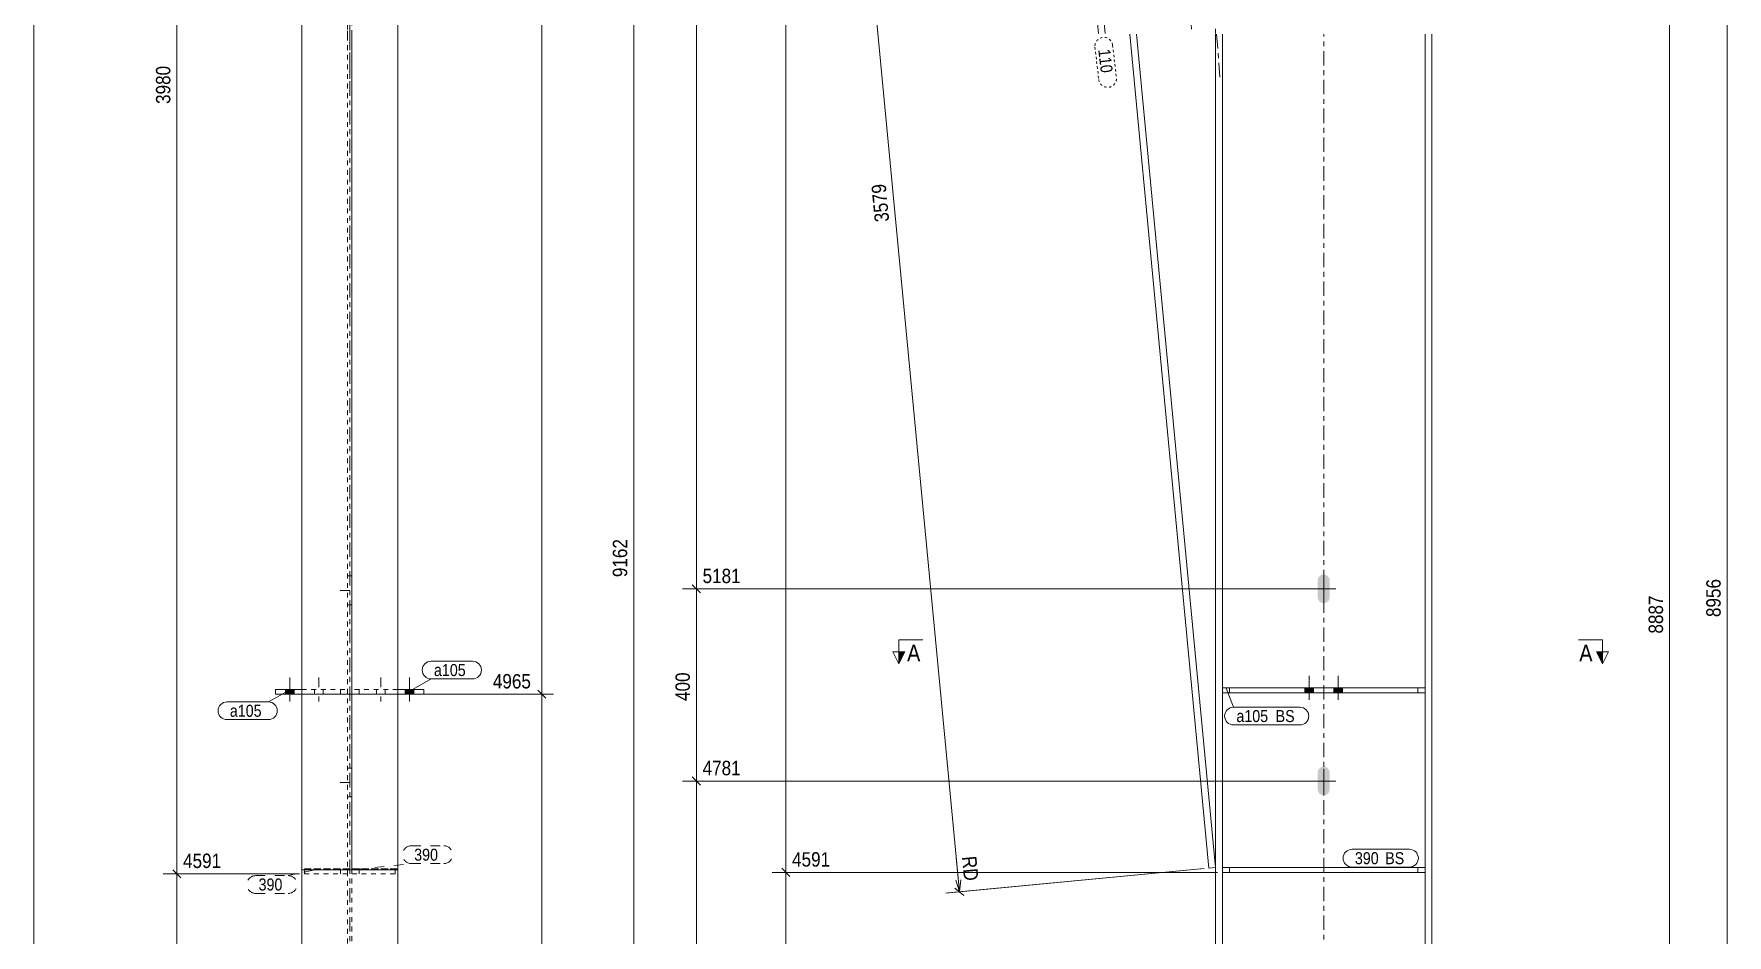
# Model space of a CAD drawing. Header units: millimetres. Extents: x 2 to 579, y 1 to 825.
# Drawn here: x 5 to 357.6, y 309 to 496.6 of the extents above; entities that cross this region are included whole.
import ezdxf

# ---------------------------------------------------------------- set-up
doc = ezdxf.new("R2010")
doc.units = ezdxf.units.MM
for name, pattern in [('XKITLINE00', [0]), ('XKITLINE01', [4, 1, -1, 1, -1]), ('XKITLINE02', [4, 2, -2]), ('XKITLINE03', [6, 3, -1, 1, -1]), ('XKITLINE04', [3, 0.5, -0.5, 0.5, -0.5, 0.5, -0.5])]:
    doc.linetypes.add(name, pattern=pattern)
for name, color, linetype, lineweight in [('Bolt', 3, 'Continuous', 0), ('Dimensions', 7, 'Continuous', 0), ('DrawingSheet', 5, 'Continuous', 0), ('Part', 2, 'Continuous', 0), ('PartMark', 7, 'Continuous', 0), ('Section', 6, 'Continuous', 0)]:
    doc.layers.add(name, color=color, linetype=linetype, lineweight=lineweight)
doc.styles.add('ARIAL', font='ARIAL.TTF')

# ---------------------------------------------------------------- blocks, each defined once
blk = doc.blocks.new('*A5')
at = {"layer": 'Bolt'}
for points in [[(274.05, 378.19), (273.57, 378.09), (273.09, 378.19), (272.68, 378.46), (272.41, 378.86), (272.32, 379.34), (272.32, 382.84), (272.41, 383.32), (272.68, 383.72), (273.09, 384), (273.57, 384.09), (274.05, 384), (274.45, 383.72), (274.72, 383.32), (274.82, 382.84), (274.82, 379.34), (274.72, 378.86), (274.45, 378.46)], [(274.05, 338.19), (273.57, 338.09), (273.09, 338.19), (272.68, 338.46), (272.41, 338.86), (272.32, 339.34), (272.32, 342.84), (272.41, 343.32), (272.68, 343.72), (273.09, 344), (273.57, 344.09), (274.05, 344), (274.45, 343.72), (274.72, 343.32), (274.82, 342.84), (274.82, 339.34), (274.72, 338.86), (274.45, 338.46)]]:
    blk.add_hatch(color=3, dxfattribs=at).paths.add_polyline_path(points, flags=17)
at = {"layer": 'Bolt', "color": 3, "linetype": 'XKITLINE00', "lineweight": 0}
for p, q in [((276.07, 381.09), (271.07, 381.09)), ((273.57, 383.59), (273.57, 378.59)), ((273.57, 343.59), (273.57, 338.59)), ((276.07, 341.09), (271.07, 341.09))]:
    blk.add_line(p, q, dxfattribs=at)
blk = doc.blocks.new('*A9')
at = {"layer": 'Bolt'}
for points in [[(269.67, 359.47), (269.67, 360.47), (271.47, 360.47), (271.47, 359.47)], [(269.67, 359.47), (269.67, 360.47), (271.47, 360.47), (271.47, 359.47)], [(275.67, 359.47), (275.67, 360.47), (277.47, 360.47), (277.47, 359.47)], [(275.67, 359.47), (275.67, 360.47), (277.47, 360.47), (277.47, 359.47)]]:
    blk.add_hatch(color=3, dxfattribs=at).paths.add_polyline_path(points, flags=17)
at = {"layer": 'Bolt', "color": 3, "linetype": 'XKITLINE00', "lineweight": 0}
for p, q in [((269.67, 360.47), (269.67, 359.47)), ((269.67, 360.47), (269.67, 359.47)), ((270.57, 362.97), (270.57, 357.97)), ((270.57, 362.97), (270.57, 357.97)), ((271.47, 360.47), (271.47, 359.47)), ((271.47, 360.47), (271.47, 359.47)), ((275.67, 360.47), (275.67, 359.47)), ((275.67, 360.47), (275.67, 359.47)), ((276.57, 362.97), (276.57, 357.97)), ((276.57, 362.97), (276.57, 357.97)), ((277.47, 360.47), (277.47, 359.47)), ((277.47, 360.47), (277.47, 359.47))]:
    blk.add_line(p, q, dxfattribs=at)
blk = doc.blocks.new('*A10')
at = {"layer": 'Bolt', "color": 3, "linetype": 'XKITLINE02', "lineweight": 0}
for p, q in [((269.67, 360.47), (269.67, 359.47)), ((269.67, 360.47), (269.67, 359.47)), ((270.57, 362.97), (270.57, 357.97)), ((270.57, 362.97), (270.57, 357.97)), ((271.47, 360.47), (271.47, 359.47)), ((271.47, 360.47), (271.47, 359.47)), ((275.67, 360.47), (275.67, 359.47)), ((275.67, 360.47), (275.67, 359.47)), ((276.57, 362.97), (276.57, 357.97)), ((276.57, 362.97), (276.57, 357.97)), ((277.47, 360.47), (277.47, 359.47)), ((277.47, 360.47), (277.47, 359.47))]:
    blk.add_line(p, q, dxfattribs=at)
blk = doc.blocks.new('*A13')
at = {"layer": 'Part', "color": 2, "linetype": 'XKITLINE00', "lineweight": 0}
for p, q in [((251.07, 496.59), (251.07, 208.07)), ((252.47, 496.59), (252.47, 360.47)), ((294.67, 496.59), (294.67, 360.47)), ((296.07, 208.07), (296.07, 496.59)), ((252.47, 359.47), (252.47, 208.07)), ((294.67, 359.47), (294.67, 208.07))]:
    blk.add_line(p, q, dxfattribs=at)
at = {"layer": 'Part', "color": 7, "linetype": 'XKITLINE03', "lineweight": 0}
blk.add_line((273.57, 208.07), (273.57, 496.59), dxfattribs=at)
at = {"layer": 'Part', "color": 7, "linetype": 'XKITLINE01', "lineweight": 0}
for p, q in [((252.47, 360.47), (252.47, 359.47)), ((294.67, 360.47), (294.67, 359.47))]:
    blk.add_line(p, q, dxfattribs=at)
blk = doc.blocks.new('*A18')
at = {"layer": 'Part', "color": 2, "linetype": 'XKITLINE00', "lineweight": 0}
for p, q in [((252.47, 360.47), (294.67, 360.47)), ((252.47, 360.47), (252.47, 359.47)), ((294.67, 359.47), (294.67, 360.47)), ((252.47, 359.47), (294.67, 359.47))]:
    blk.add_line(p, q, dxfattribs=at)
at = {"layer": 'Part', "color": 7, "linetype": 'XKITLINE01', "lineweight": 0}
for p, q in [((253.97, 359.47), (253.97, 360.47)), ((293.17, 359.47), (293.17, 360.47))]:
    blk.add_line(p, q, dxfattribs=at)
blk = doc.blocks.new('*A19')
at = {"layer": 'Part', "color": 7, "linetype": 'XKITLINE01', "lineweight": 0}
for p, q in [((294.67, 360.47), (252.47, 360.47)), ((252.47, 359.47), (252.47, 360.47)), ((253.97, 360.47), (253.97, 359.47)), ((293.17, 359.47), (293.17, 360.47)), ((294.67, 360.47), (294.67, 359.47)), ((294.67, 359.47), (252.47, 359.47))]:
    blk.add_line(p, q, dxfattribs=at)
blk = doc.blocks.new('*A21')
at = {"layer": 'Part', "color": 7, "linetype": 'XKITLINE01', "lineweight": 0}
for p, q in [((214.42, 625.62), (249.91, 653.6)), ((249.91, 653.6), (251.07, 653.04)), ((251.07, 496.69), (251.07, 653.04)), ((251.07, 496.69), (251.07, 653.04)), ((251.07, 653.04), (251.07, 653.04)), ((251.07, 323.07), (251.07, 496.59)), ((251.07, 323.07), (251.07, 496.59))]:
    blk.add_line(p, q, dxfattribs=at)
at = {"layer": 'Part', "color": 2, "linetype": 'XKITLINE00', "lineweight": 0}
for p, q in [((251.07, 653.04), (249.91, 653.6)), ((226.66, 496.69), (214.42, 625.62)), ((215.73, 626.65), (228.07, 496.69)), ((249.67, 322.94), (233.18, 496.59)), ((234.59, 496.59), (251.07, 323.07)), ((251.07, 323.07), (249.67, 322.94))]:
    blk.add_line(p, q, dxfattribs=at)
at = {"layer": 'Part', "color": 7, "linetype": 'XKITLINE03', "lineweight": 0}
for p, q in [((234.5, 652.16), (246.13, 496.69)), ((251.27, 496.59), (252.01, 486.71))]:
    blk.add_line(p, q, dxfattribs=at)
blk = doc.blocks.new('*A22')
at = {"layer": 'Part', "color": 2, "linetype": 'XKITLINE00', "lineweight": 0}
for p, q in [((252.47, 323.07), (294.67, 323.07)), ((252.47, 322.07), (294.67, 322.07))]:
    blk.add_line(p, q, dxfattribs=at)
at = {"layer": 'Part', "color": 7, "linetype": 'XKITLINE01', "lineweight": 0}
for p, q in [((252.47, 323.07), (252.47, 322.07)), ((253.97, 322.07), (253.97, 323.07)), ((293.17, 323.07), (293.17, 322.07)), ((294.67, 322.07), (294.67, 323.07))]:
    blk.add_line(p, q, dxfattribs=at)
blk = doc.blocks.new('*A23')
at = {"layer": 'Part', "color": 7, "linetype": 'XKITLINE01', "lineweight": 0}
for p, q in [((294.67, 323.07), (252.47, 323.07)), ((252.47, 323.07), (252.47, 322.07)), ((252.47, 322.07), (294.67, 322.07)), ((253.97, 322.07), (253.97, 323.07)), ((293.17, 322.07), (293.17, 323.07)), ((294.67, 322.07), (294.67, 323.07))]:
    blk.add_line(p, q, dxfattribs=at)
blk = doc.blocks.new('*A26')
at = {"layer": 'Bolt', "color": 3, "linetype": 'XKITLINE02', "lineweight": 0}
for p, q in [((68.77, 380.78), (72.77, 380.78)), ((70.32, 383.78), (71.22, 383.78)), ((70.32, 377.78), (71.22, 377.78)), ((70.32, 343.78), (71.22, 343.78)), ((68.77, 340.78), (72.77, 340.78)), ((70.32, 337.78), (71.22, 337.78))]:
    blk.add_line(p, q, dxfattribs=at)
blk = doc.blocks.new('*A30')
at = {"layer": 'Bolt'}
blk.add_hatch(color=3, dxfattribs=at).paths.add_polyline_path([(84.12, 360.16), (84.12, 359.16), (82.32, 359.16), (82.32, 360.16)], flags=17)
blk.add_hatch(color=3, dxfattribs=at).paths.add_polyline_path([(84.12, 360.16), (84.12, 359.16), (82.32, 359.16), (82.32, 360.16)], flags=17)
at = {"layer": 'Bolt', "color": 3, "linetype": 'XKITLINE02', "lineweight": 0}
for p, q in [((76.32, 360.16), (76.32, 359.16)), ((76.32, 360.16), (76.32, 359.16)), ((77.22, 362.66), (77.22, 357.66)), ((77.22, 362.66), (77.22, 357.66)), ((78.12, 360.16), (78.12, 359.16)), ((78.12, 360.16), (78.12, 359.16))]:
    blk.add_line(p, q, dxfattribs=at)
at = {"layer": 'Bolt', "color": 3, "linetype": 'XKITLINE00', "lineweight": 0}
for p, q in [((82.32, 360.16), (82.32, 359.16)), ((82.32, 360.16), (82.32, 359.16)), ((83.22, 362.66), (83.22, 357.66)), ((83.22, 362.66), (83.22, 357.66)), ((84.12, 360.16), (84.12, 359.16)), ((84.12, 360.16), (84.12, 359.16))]:
    blk.add_line(p, q, dxfattribs=at)
blk = doc.blocks.new('*A31')
at = {"layer": 'Bolt'}
blk.add_hatch(color=3, dxfattribs=at).paths.add_polyline_path([(57.42, 359.16), (57.42, 360.16), (59.22, 360.16), (59.22, 359.16)], flags=17)
blk.add_hatch(color=3, dxfattribs=at).paths.add_polyline_path([(57.42, 359.16), (57.42, 360.16), (59.22, 360.16), (59.22, 359.16)], flags=17)
at = {"layer": 'Bolt', "color": 3, "linetype": 'XKITLINE00', "lineweight": 0}
for p, q in [((57.42, 360.16), (57.42, 359.16)), ((57.42, 360.16), (57.42, 359.16)), ((58.32, 362.66), (58.32, 357.66)), ((58.32, 362.66), (58.32, 357.66)), ((59.22, 360.16), (59.22, 359.16)), ((59.22, 360.16), (59.22, 359.16))]:
    blk.add_line(p, q, dxfattribs=at)
at = {"layer": 'Bolt', "color": 3, "linetype": 'XKITLINE02', "lineweight": 0}
for p, q in [((63.42, 360.16), (63.42, 359.16)), ((63.42, 360.16), (63.42, 359.16)), ((64.32, 362.66), (64.32, 357.66)), ((64.32, 362.66), (64.32, 357.66)), ((65.22, 360.16), (65.22, 359.16)), ((65.22, 360.16), (65.22, 359.16))]:
    blk.add_line(p, q, dxfattribs=at)
blk = doc.blocks.new('*A34')
at = {"layer": 'Part', "color": 7, "linetype": 'XKITLINE01', "lineweight": 0}
for p, q in [((60.77, 689.68), (60.77, 496.38)), ((70.32, 688.58), (70.32, 496.38)), ((71.22, 496.38), (71.22, 688.58)), ((80.77, 496.38), (80.77, 689.68)), ((60.77, 496.28), (60.77, 322.63)), ((70.32, 496.28), (70.32, 207.77)), ((71.22, 207.77), (71.22, 496.28)), ((80.77, 322.63), (80.77, 496.28))]:
    blk.add_line(p, q, dxfattribs=at)
at = {"layer": 'Part', "color": 7, "linetype": 'XKITLINE03', "lineweight": 0}
for p, q in [((70.77, 496.38), (70.77, 681.95)), ((70.77, 207.77), (70.77, 496.28))]:
    blk.add_line(p, q, dxfattribs=at)
at = {"layer": 'Part', "color": 2, "linetype": 'XKITLINE00', "lineweight": 0}
for p, q in [((60.77, 207.77), (60.77, 322.63)), ((80.77, 322.63), (80.77, 207.77))]:
    blk.add_line(p, q, dxfattribs=at)
blk = doc.blocks.new('*A39')
at = {"layer": 'Part', "color": 7, "linetype": 'XKITLINE01', "lineweight": 0}
for p, q in [((71.22, 360.16), (71.22, 359.16)), ((80.77, 360.16), (71.22, 360.16)), ((72.72, 360.16), (72.72, 359.16)), ((80.77, 359.16), (71.22, 359.16))]:
    blk.add_line(p, q, dxfattribs=at)
at = {"layer": 'Part', "color": 2, "linetype": 'XKITLINE00', "lineweight": 0}
for p, q in [((86.22, 360.16), (80.77, 360.16)), ((86.22, 360.16), (86.22, 359.16)), ((86.22, 359.16), (80.77, 359.16))]:
    blk.add_line(p, q, dxfattribs=at)
blk = doc.blocks.new('*A40')
at = {"layer": 'Part', "color": 2, "linetype": 'XKITLINE00', "lineweight": 0}
for p, q in [((55.32, 360.16), (60.77, 360.16)), ((55.32, 360.16), (55.32, 359.16)), ((55.32, 359.16), (60.77, 359.16))]:
    blk.add_line(p, q, dxfattribs=at)
at = {"layer": 'Part', "color": 7, "linetype": 'XKITLINE01', "lineweight": 0}
for p, q in [((60.77, 360.16), (70.32, 360.16)), ((68.82, 360.16), (68.82, 359.16)), ((70.32, 360.16), (70.32, 359.16)), ((60.77, 359.16), (70.32, 359.16))]:
    blk.add_line(p, q, dxfattribs=at)
blk = doc.blocks.new('*A42')
at = {"layer": 'Part', "color": 7, "linetype": 'XKITLINE01', "lineweight": 0}
for p, q in [((70.32, 653.29), (70.32, 496.38)), ((71.22, 653.29), (70.32, 653.29)), ((70.32, 652.74), (71.22, 652.74)), ((71.22, 496.38), (71.22, 653.29)), ((70.32, 626.35), (60.77, 626.35)), ((60.77, 626.35), (60.77, 615.04)), ((60.77, 625.32), (80.77, 625.32)), ((80.77, 626.35), (71.22, 626.35)), ((80.77, 615.04), (80.77, 626.35)), ((70.32, 496.28), (70.32, 322.77)), ((71.22, 322.77), (71.22, 496.28)), ((80.77, 322.77), (60.77, 322.77))]:
    blk.add_line(p, q, dxfattribs=at)
at = {"layer": 'Part', "color": 7, "linetype": 'XKITLINE03', "lineweight": 0}
for p, q in [((70.77, 651.85), (70.77, 496.38)), ((70.77, 496.28), (70.77, 486.4))]:
    blk.add_line(p, q, dxfattribs=at)
at = {"layer": 'Part', "color": 2, "linetype": 'XKITLINE00', "lineweight": 0}
for p, q in [((60.77, 496.38), (60.77, 615.04)), ((80.77, 496.38), (80.77, 615.04)), ((60.77, 322.63), (60.77, 496.28)), ((80.77, 322.63), (80.77, 496.28)), ((80.77, 322.63), (60.77, 322.63))]:
    blk.add_line(p, q, dxfattribs=at)
blk = doc.blocks.new('*A43')
at = {"layer": 'Part', "color": 7, "linetype": 'XKITLINE01', "lineweight": 0}
for p, q in [((80.22, 322.77), (71.22, 322.77)), ((71.22, 322.77), (71.22, 321.77)), ((71.22, 321.77), (80.22, 321.77)), ((72.72, 322.77), (72.72, 321.77)), ((80.22, 321.77), (80.22, 322.77))]:
    blk.add_line(p, q, dxfattribs=at)
blk = doc.blocks.new('*A44')
at = {"layer": 'Part', "color": 7, "linetype": 'XKITLINE01', "lineweight": 0}
for p, q in [((70.32, 322.77), (61.32, 322.77)), ((61.32, 322.77), (61.32, 321.77)), ((61.32, 321.77), (70.32, 321.77)), ((68.82, 322.77), (68.82, 321.77)), ((70.32, 321.77), (70.32, 322.77))]:
    blk.add_line(p, q, dxfattribs=at)
blk = doc.blocks.new('*A69')
at = {"layer": 'DrawingSheet', "color": 5, "linetype": 'XKITLINE00', "lineweight": 0}
blk.add_line((5, 825), (5, 5), dxfattribs=at)
blk = doc.blocks.new('*A81')
at = {"layer": 'Dimensions', "color": 7, "linetype": 'XKITLINE00', "lineweight": 0}
blk.add_line((129.89, 67.35), (129.89, 708.62), dxfattribs=at)
at = {"layer": 'Dimensions', "color": 3, "style": 'ARIAL', "width": 0.85}
blk.add_text('9162', height=3, rotation=90.0002, dxfattribs=at).set_placement((128.54, 383.53))
blk = doc.blocks.new('*A85')
at = {"layer": 'Dimensions', "color": 7, "linetype": 'XKITLINE00', "lineweight": 0}
for p, q in [((272.57, 341.09), (140.09, 341.09)), ((142.09, 341.94), (143.79, 340.24)), ((142.94, 92.47), (142.94, 341.09)), ((272.57, 92.47), (140.09, 92.47)), ((142.09, 93.32), (143.79, 91.62))]:
    blk.add_line(p, q, dxfattribs=at)
at = {"layer": 'Dimensions', "color": 3}
for p in [(142.94, 341.09), (142.94, 92.47)]:
    blk.add_point(p, dxfattribs=at)
at = {"layer": 'Dimensions', "color": 3, "style": 'ARIAL', "width": 0.85}
blk.add_text('4781', height=3, dxfattribs=at).set_placement((144.24, 342.29))
blk.add_text('4550', height=3, rotation=90.0002, dxfattribs=at).set_placement((141.59, 212.33))
blk = doc.blocks.new('*A86')
at = {"layer": 'Dimensions', "color": 7, "linetype": 'XKITLINE00', "lineweight": 0}
for p, q in [((272.57, 381.09), (140.09, 381.09)), ((142.09, 381.94), (143.79, 380.24)), ((142.94, 341.09), (142.94, 381.09)), ((272.57, 341.09), (140.09, 341.09)), ((142.09, 341.94), (143.79, 340.24))]:
    blk.add_line(p, q, dxfattribs=at)
at = {"layer": 'Dimensions', "color": 3}
for p in [(142.94, 381.09), (142.94, 341.09)]:
    blk.add_point(p, dxfattribs=at)
at = {"layer": 'Dimensions', "color": 3, "style": 'ARIAL', "width": 0.85}
blk.add_text('5181', height=3, dxfattribs=at).set_placement((144.24, 382.29))
blk.add_text('400', height=3, rotation=90.0002, dxfattribs=at).set_placement((141.59, 357.75))
blk = doc.blocks.new('*A87')
at = {"layer": 'Dimensions', "color": 7, "linetype": 'XKITLINE00', "lineweight": 0}
for p, q in [((272.57, 633.03), (140.09, 633.03)), ((142.09, 633.88), (143.79, 632.18)), ((142.94, 381.09), (142.94, 633.03)), ((272.57, 381.09), (140.09, 381.09)), ((142.09, 381.94), (143.79, 380.24))]:
    blk.add_line(p, q, dxfattribs=at)
at = {"layer": 'Dimensions', "color": 3}
for p in [(142.94, 633.03), (142.94, 381.09)]:
    blk.add_point(p, dxfattribs=at)
at = {"layer": 'Dimensions', "color": 3, "style": 'ARIAL', "width": 0.85}
blk.add_text('8386', height=3, dxfattribs=at).set_placement((144.24, 634.23))
blk.add_text('3205', height=3, rotation=90.0002, dxfattribs=at).set_placement((141.59, 502.61))
blk = doc.blocks.new('*A90')
at = {"layer": 'Dimensions', "color": 7, "linetype": 'XKITLINE00', "lineweight": 0}
for p, q in [((214.84, 610.6), (167.5, 606.1)), ((169.41, 607.13), (171.26, 605.61)), ((197.72, 318.01), (170.34, 606.37)), ((197.04, 325.19), (197.72, 318.01)), ((248.68, 322.84), (194.88, 317.74)), ((248.68, 322.84), (195.33, 317.78)), ((196.79, 318.77), (198.64, 317.24)), ((196.99, 320.45), (197.72, 318.01)), ((197.98, 320.54), (197.72, 318.01))]:
    blk.add_line(p, q, dxfattribs=at)
at = {"layer": 'Dimensions', "color": 3}
for p in [(170.34, 606.37), (197.72, 318.01)]:
    blk.add_point(p, dxfattribs=at)
at = {"layer": 'Dimensions', "color": 7}
blk.add_point((197.72, 318.01), dxfattribs=at)
at = {"layer": 'Dimensions', "color": 3, "style": 'ARIAL', "width": 0.85}
for s, rotation, p in [('3579', 5.4259, (171.52, 607.69)), ('3579', 95.4261, (183.1, 457.63)), ('RD', -84.5743, (198.23, 325.31))]:
    blk.add_text(s, height=3, rotation=rotation, dxfattribs=at).set_placement(p)
blk = doc.blocks.new('*A98')
at = {"layer": 'PartMark', "color": 7, "linetype": 'XKITLINE04', "lineweight": 0}
for p, q in [((225.94, 493.86), (226.72, 487.15)), ((229.62, 494.29), (230.4, 487.57))]:
    blk.add_line(p, q, dxfattribs=at)
for centre, start, end in [((227.78, 494.08), 6.6433, 186.6433), ((228.56, 487.36), 186.6433, 6.6433)]:
    blk.add_arc(centre, 1.85, start, end, dxfattribs=at)
at = {"layer": 'PartMark', "color": 3, "style": 'ARIAL', "width": 0.85}
blk.add_text('110', height=2.5, rotation=-83.3539, dxfattribs=at).set_placement((226.61, 493.34))
blk = doc.blocks.new('*A105')
at = {"layer": 'PartMark', "color": 7, "linetype": 'XKITLINE00', "lineweight": 0}
for p, q in [((253.24, 360.4), (254.79, 356.46)), ((254.79, 356.46), (268.61, 356.46)), ((254.79, 352.76), (268.61, 352.76))]:
    blk.add_line(p, q, dxfattribs=at)
for centre, start, end in [((254.79, 354.61), 90, 270), ((268.61, 354.61), 270, 90)]:
    blk.add_arc(centre, 1.85, start, end, dxfattribs=at)
at = {"layer": 'PartMark', "color": 3, "style": 'ARIAL', "width": 0.85}
for s, p in [('a105', (255.39, 353.36)), ('BS', (263.56, 353.36))]:
    blk.add_text(s, height=2.5, dxfattribs=at).set_placement(p)
blk = doc.blocks.new('*A106')
at = {"layer": 'PartMark', "color": 7, "linetype": 'XKITLINE00', "lineweight": 0}
for p, q in [((279.46, 326.87), (291.42, 326.87)), ((279.46, 323.17), (291.42, 323.17))]:
    blk.add_line(p, q, dxfattribs=at)
for centre, start, end in [((279.46, 325.02), 90, 270), ((291.42, 325.02), 270, 90)]:
    blk.add_arc(centre, 1.85, start, end, dxfattribs=at)
at = {"layer": 'PartMark', "color": 3, "style": 'ARIAL', "width": 0.85}
for s, p in [('390', (280.06, 323.77)), ('BS', (286.37, 323.77))]:
    blk.add_text(s, height=2.5, dxfattribs=at).set_placement(p)
blk = doc.blocks.new('*A108')
at = {"layer": 'Section'}
for points in [[(186.32, 367.97), (185.07, 365.47), (185.07, 367.97)], [(331.63, 367.97), (331.63, 365.47), (330.38, 367.97)]]:
    blk.add_hatch(color=3, dxfattribs=at).paths.add_polyline_path(points, flags=17)
at = {"layer": 'Section', "color": 1, "linetype": 'XKITLINE00', "lineweight": 0}
for p, q in [((185.07, 370.47), (190.07, 370.47)), ((185.07, 370.47), (185.07, 365.47)), ((331.63, 370.47), (326.63, 370.47)), ((331.63, 370.47), (331.63, 365.47))]:
    blk.add_line(p, q, dxfattribs=at)
at = {"layer": 'Section', "color": 3, "linetype": 'XKITLINE00', "lineweight": 0}
for p, q in [((185.07, 365.47), (183.82, 367.97)), ((186.32, 367.97), (183.82, 367.97)), ((185.07, 365.47), (186.32, 367.97)), ((330.38, 367.97), (332.88, 367.97)), ((331.63, 365.47), (330.38, 367.97)), ((332.88, 367.97), (331.63, 365.47))]:
    blk.add_line(p, q, dxfattribs=at)
at = {"layer": 'Section', "color": 7, "style": 'ARIAL', "width": 0.85}
for p in [(186.82, 365.97), (326.77, 365.97)]:
    blk.add_text('A', height=3.5, dxfattribs=at).set_placement(p)
blk = doc.blocks.new('*A118')
at = {"layer": 'Dimensions', "color": 7, "linetype": 'XKITLINE00', "lineweight": 0}
blk.add_line((357.57, 69.35), (357.57, 689.99), dxfattribs=at)
at = {"layer": 'Dimensions', "color": 3, "style": 'ARIAL', "width": 0.85}
blk.add_text('8956', height=3, rotation=90.0002, dxfattribs=at).set_placement((356.22, 375.22))
blk = doc.blocks.new('*A119')
at = {"layer": 'Dimensions', "color": 7, "linetype": 'XKITLINE00', "lineweight": 0}
for p, q in [((251.47, 322.07), (158.72, 322.07)), ((160.72, 322.92), (162.42, 321.22)), ((161.57, 69.35), (161.57, 322.07)), ((250.07, 69.35), (158.72, 69.35)), ((160.72, 70.2), (162.42, 68.5))]:
    blk.add_line(p, q, dxfattribs=at)
at = {"layer": 'Dimensions', "color": 3}
for p in [(161.57, 322.07), (161.57, 69.35)]:
    blk.add_point(p, dxfattribs=at)
at = {"layer": 'Dimensions', "color": 3, "style": 'ARIAL', "width": 0.85}
blk.add_text('4591', height=3, dxfattribs=at).set_placement((162.87, 323.27))
blk.add_text('4591', height=3, rotation=90.0002, dxfattribs=at).set_placement((160.22, 191.26))
blk = doc.blocks.new('*A120')
at = {"layer": 'Dimensions', "color": 7, "linetype": 'XKITLINE00', "lineweight": 0}
for p, q in [((295.07, 689.99), (158.72, 689.99)), ((160.72, 690.84), (162.42, 689.14)), ((161.57, 322.07), (161.57, 689.99)), ((251.47, 322.07), (158.72, 322.07)), ((160.72, 322.92), (162.42, 321.22))]:
    blk.add_line(p, q, dxfattribs=at)
at = {"layer": 'Dimensions', "color": 3}
for p in [(161.57, 689.99), (161.57, 322.07)]:
    blk.add_point(p, dxfattribs=at)
at = {"layer": 'Dimensions', "color": 3, "style": 'ARIAL', "width": 0.85}
blk.add_text('8956', height=3, dxfattribs=at).set_placement((162.87, 691.19))
blk.add_text('4365', height=3, rotation=90.0002, dxfattribs=at).set_placement((160.22, 501.58))
blk = doc.blocks.new('*A121')
at = {"layer": 'Dimensions', "color": 7, "linetype": 'XKITLINE00', "lineweight": 0}
blk.add_line((345.57, 69.35), (345.57, 683.12), dxfattribs=at)
at = {"layer": 'Dimensions', "color": 3, "style": 'ARIAL', "width": 0.85}
blk.add_text('8887', height=3, rotation=90.0002, dxfattribs=at).set_placement((344.22, 371.78))
blk = doc.blocks.new('*A128')
at = {"layer": 'Dimensions', "color": 7, "linetype": 'XKITLINE00', "lineweight": 0}
for p, q in [((109.92, 360.01), (111.62, 358.31)), ((56.32, 359.16), (113.17, 359.16)), ((110.77, 69.04), (110.77, 359.16)), ((81.77, 69.04), (113.17, 69.04)), ((109.92, 69.89), (111.62, 68.19))]:
    blk.add_line(p, q, dxfattribs=at)
at = {"layer": 'Dimensions', "color": 3}
for p in [(110.77, 359.16), (110.77, 69.04)]:
    blk.add_point(p, dxfattribs=at)
at = {"layer": 'Dimensions', "color": 3, "style": 'ARIAL', "width": 0.85}
blk.add_text('4965', height=3, dxfattribs=at).set_placement((100.57, 360.36))
blk.add_text('4965', height=3, rotation=90.0002, dxfattribs=at).set_placement((109.42, 209.65))
blk = doc.blocks.new('*A129')
at = {"layer": 'Dimensions', "color": 7, "linetype": 'XKITLINE00', "lineweight": 0}
for p, q in [((81.77, 689.68), (113.17, 689.68)), ((109.92, 690.53), (111.62, 688.84)), ((110.77, 359.16), (110.77, 689.68)), ((109.92, 360.01), (111.62, 358.31)), ((56.32, 359.16), (113.17, 359.16))]:
    blk.add_line(p, q, dxfattribs=at)
at = {"layer": 'Dimensions', "color": 3}
for p in [(110.77, 689.68), (110.77, 359.16)]:
    blk.add_point(p, dxfattribs=at)
at = {"layer": 'Dimensions', "color": 3, "style": 'ARIAL', "width": 0.85}
blk.add_text('8956', height=3, dxfattribs=at).set_placement((100.57, 690.88))
blk.add_text('3991', height=3, rotation=90.0002, dxfattribs=at).set_placement((109.42, 519.97))
blk = doc.blocks.new('*A130')
at = {"layer": 'Dimensions', "color": 7, "linetype": 'XKITLINE00', "lineweight": 0}
for p, q in [((60.32, 321.77), (31.92, 321.77)), ((33.92, 322.61), (35.62, 320.92)), ((34.77, 69.04), (34.77, 321.77)), ((34.77, 76.26), (34.77, 69.04)), ((34.27, 71.54), (34.77, 69.04)), ((35.27, 71.54), (34.77, 69.04)), ((59.77, 69.04), (30.27, 69.04)), ((59.77, 69.04), (31.92, 69.04)), ((33.92, 69.89), (35.62, 68.19))]:
    blk.add_line(p, q, dxfattribs=at)
at = {"layer": 'Dimensions', "color": 3}
for p in [(34.77, 321.77), (34.77, 69.04)]:
    blk.add_point(p, dxfattribs=at)
at = {"layer": 'Dimensions', "color": 7}
blk.add_point((34.77, 69.04), dxfattribs=at)
at = {"layer": 'Dimensions', "color": 3, "style": 'ARIAL', "width": 0.85}
blk.add_text('4591', height=3, dxfattribs=at).set_placement((36.07, 322.97))
for s, p in [('4591', (33.42, 190.95)), ('RD', (33.57, 70.49))]:
    blk.add_text(s, height=3, rotation=90.0002, dxfattribs=at).set_placement(p)
blk = doc.blocks.new('*A131')
at = {"layer": 'Dimensions', "color": 7, "linetype": 'XKITLINE00', "lineweight": 0}
for p, q in [((54.32, 651.23), (31.92, 651.23)), ((33.92, 652.08), (35.62, 650.38)), ((34.77, 321.77), (34.77, 651.23)), ((60.32, 321.77), (31.92, 321.77)), ((33.92, 322.61), (35.62, 320.92))]:
    blk.add_line(p, q, dxfattribs=at)
at = {"layer": 'Dimensions', "color": 3}
for p in [(34.77, 651.23), (34.77, 321.77)]:
    blk.add_point(p, dxfattribs=at)
at = {"layer": 'Dimensions', "color": 3, "style": 'ARIAL', "width": 0.85}
blk.add_text('8571', height=3, dxfattribs=at).set_placement((36.07, 652.43))
blk.add_text('3980', height=3, rotation=90.0002, dxfattribs=at).set_placement((33.42, 482.05))
blk = doc.blocks.new('*A137')
at = {"layer": 'PartMark', "color": 7, "linetype": 'XKITLINE02', "lineweight": 0}
for p, q in [((51.19, 321.39), (57.95, 321.39)), ((63.15, 322.54), (57.95, 321.39)), ((51.19, 317.69), (57.95, 317.69))]:
    blk.add_line(p, q, dxfattribs=at)
for centre, start, end in [((51.19, 319.54), 90, 270), ((57.95, 319.54), 270, 90)]:
    blk.add_arc(centre, 1.85, start, end, dxfattribs=at)
at = {"layer": 'PartMark', "color": 3, "style": 'ARIAL', "width": 0.85}
blk.add_text('390', height=2.5, dxfattribs=at).set_placement((51.79, 318.29))
blk = doc.blocks.new('*A138')
at = {"layer": 'PartMark', "color": 7, "linetype": 'XKITLINE02', "lineweight": 0}
for p, q in [((83.59, 327.6), (90.35, 327.6)), ((72, 322.64), (83.59, 323.9)), ((83.59, 323.9), (90.35, 323.9))]:
    blk.add_line(p, q, dxfattribs=at)
for centre, start, end in [((83.59, 325.75), 90, 270), ((90.35, 325.75), 270, 90)]:
    blk.add_arc(centre, 1.85, start, end, dxfattribs=at)
at = {"layer": 'PartMark', "color": 3, "style": 'ARIAL', "width": 0.85}
blk.add_text('390', height=2.5, dxfattribs=at).set_placement((84.19, 324.5))
blk = doc.blocks.new('*A141')
at = {"layer": 'PartMark', "color": 7, "linetype": 'XKITLINE00', "lineweight": 0}
for p, q in [((58.07, 359.95), (53.83, 357.56)), ((45.21, 357.56), (53.83, 357.56)), ((45.21, 353.86), (53.83, 353.86))]:
    blk.add_line(p, q, dxfattribs=at)
for centre, start, end in [((45.21, 355.71), 90, 270), ((53.83, 355.71), 270, 90)]:
    blk.add_arc(centre, 1.85, start, end, dxfattribs=at)
at = {"layer": 'PartMark', "color": 3, "style": 'ARIAL', "width": 0.85}
blk.add_text('a105', height=2.5, dxfattribs=at).set_placement((45.81, 354.46))
blk = doc.blocks.new('*A142')
at = {"layer": 'PartMark', "color": 7, "linetype": 'XKITLINE00', "lineweight": 0}
for p, q in [((87.71, 366.04), (96.33, 366.04)), ((83.47, 359.95), (87.71, 362.34)), ((87.71, 362.34), (96.33, 362.34))]:
    blk.add_line(p, q, dxfattribs=at)
for centre, start, end in [((87.71, 364.19), 90, 270), ((96.33, 364.19), 270, 90)]:
    blk.add_arc(centre, 1.85, start, end, dxfattribs=at)
at = {"layer": 'PartMark', "color": 3, "style": 'ARIAL', "width": 0.85}
blk.add_text('a105', height=2.5, dxfattribs=at).set_placement((88.31, 362.94))

msp = doc.modelspace()

# ---------------------------------------------------------------- block references
at = {"lineweight": 0}
for name in ['*A69', '*A81', '*A129', '*A120', '*A118', '*A121', '*A131', '*A42', '*A21', '*A26', '*A87', '*A5', '*A90', '*A98', '*A86', '*A108', '*A128', '*A142', '*A141', '*A40', '*A31', '*A39', '*A30', '*A18', '*A19', '*A105', '*A9', '*A10', '*A85', '*A130', '*A138', '*A119', '*A106', '*A137', '*A44', '*A43', '*A22', '*A23']:
    msp.add_blockref(name, (0, 0), dxfattribs=at)
at = {"layer": 'Part', "lineweight": 0}
for name in ['*A34', '*A13']:
    msp.add_blockref(name, (0, 0), dxfattribs=at)

doc.saveas('drawing.dxf')
